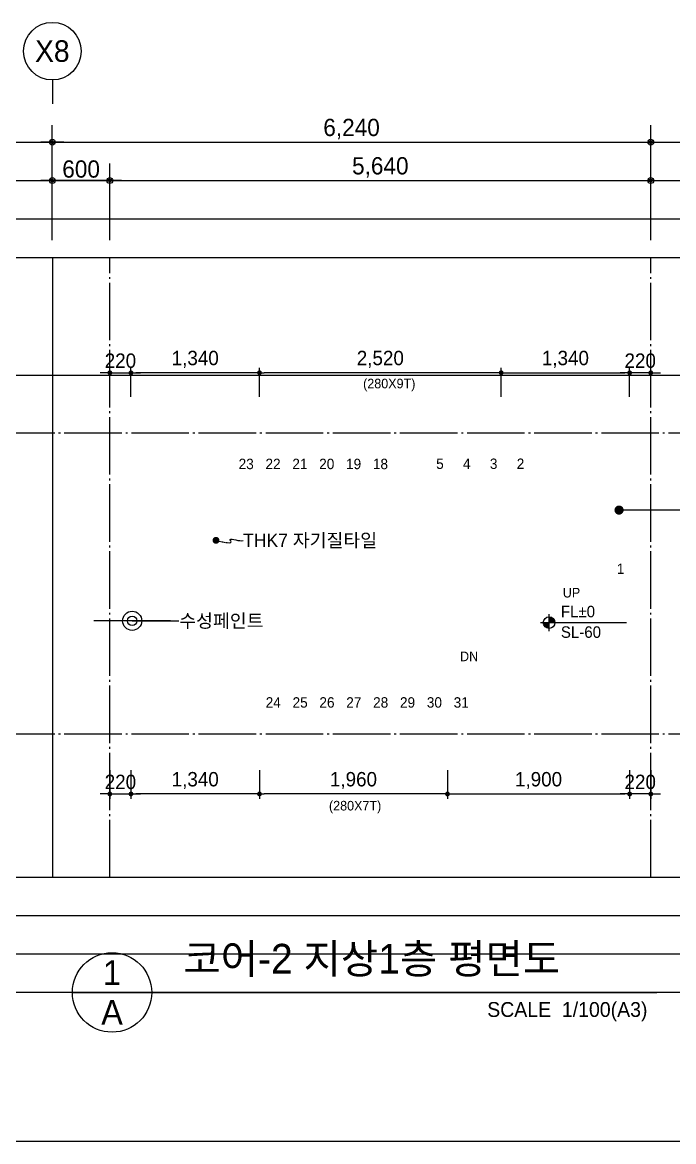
# Model space of a CAD drawing. Header units: millimetres. Extents: x 252711992 to 505989238, y 504776675 to 1009617600.
# Drawn here: x 252969917 to 252976707, y 504818337 to 504830007 of the extents above; entities that cross this region are included whole.
import ezdxf
from ezdxf.enums import TextEntityAlignment as Align
from ezdxf.xclip import XClip

# ---------------------------------------------------------------- set-up
doc = ezdxf.new("R2010")
doc.units = ezdxf.units.MM
doc.header["$XCLIPFRAME"] = 0
doc.linetypes.add('CEN', pattern=[35, 30, -2, 1, -2])
for name, color, linetype in [('$ZCDB_AUDIT_GENERATED_600D18', 7, 'Continuous'), ('0KD DIM', 7, 'Continuous'), ('4A.TEC CEN', 1, 'CEN'), ('4A.TEC TEXT', 7, 'Continuous'), ('4A.TEC TEXT 1', 3, 'Continuous'), ('4A.TEC TEXT 2', 3, 'Continuous'), ('4A.TEC 심볼', 7, 'Continuous'), ('CEN', 1, 'CEN'), ('LEV', 7, 'Continuous'), ('TEXT', 7, 'Continuous'), ('㈜SE&C TEXT', 7, 'Continuous')]:
    doc.layers.add(name, color=color, linetype=linetype)
doc.layers.add('DEFPOINT', color=135, linetype='Continuous', plot=False)
doc.styles.add('GHS', font='malgun.ttf')
doc.styles.add('나눔고딕', font='')
doc.styles.add('돋움', font='')
doc.styles.add('돋음체', font='')
doc.styles.add('울릉도L', font='')
doc.styles.get('나눔고딕').set_extended_font_data('Dotum')
doc.styles.get('돋움').set_extended_font_data('Dotum')
doc.styles.get('돋음체').set_extended_font_data('Dotum')
doc.styles.get('울릉도L').set_extended_font_data('Dotum')
doc.dimstyles.new('DIM_600(외부치수)', dxfattribs={"dimscale": 400, "dimtxt": 3.3, "dimasz": 1, "dimexe": 2, "dimexo": 2, "dimgap": 1, "dimtad": 1, "dimdec": 0, "dimdsep": 46, "dimlunit": 6, "dimtxsty": '나눔고딕', "dimblk1": 'DIMDOT', "dimblk2": 'DIMDOT', "dimsah": 1, "dimcen": 2.5, "dimdle": 1.5, "dimclrd": 8, "dimclre": 8, "dimclrt": 3, "dimadec": 0, "dimazin": 0, "dimtfac": 1, "dimtdec": 0, "dimtix": 1, "dimtmove": 2, "dimatfit": 3, "dimldrblk": 'DIMDOT', "dimfxl": 1, "dimtvp": 1, "dimtolj": 1, "dimtzin": 0, "dimarcsym": 0})
doc.dimstyles.new('DIM_80(외부치수)', dxfattribs={"dimscale": 40, "dimtxt": 3.3, "dimasz": 1, "dimexe": 2, "dimexo": 2, "dimgap": 1, "dimtad": 1, "dimdec": 0, "dimdsep": 46, "dimlunit": 6, "dimtxsty": '돋움', "dimblk1": 'DIMDOT', "dimblk2": 'DIMDOT', "dimsah": 1, "dimcen": 2.5, "dimdle": 1.5, "dimclrd": 1, "dimclre": 7, "dimclrt": 2, "dimadec": 0, "dimazin": 0, "dimtfac": 1, "dimtdec": 0, "dimtix": 1, "dimtmove": 2, "dimatfit": 3, "dimldrblk": 'DIMDOT', "dimfxl": 1, "dimtvp": 1, "dimtolj": 1, "dimtzin": 0, "dimarcsym": 0})
doc.dimstyles.new('KD DIM 1', dxfattribs={"dimscale": 50, "dimtxt": 3, "dimasz": 1, "dimexe": 1, "dimexo": 1, "dimgap": 1, "dimtad": 1, "dimdec": 0, "dimzin": 0, "dimdsep": 46, "dimlunit": 6, "dimtxsty": '돋음체', "dimblk": 'DOT', "dimcen": 3, "dimdle": 1, "dimclrd": 256, "dimclre": 256, "dimclrt": 3, "dimazin": 0, "dimtfac": 1, "dimtdec": 0, "dimtix": 1, "dimtmove": 2, "dimatfit": 3, "dimldrblk": 'OBLIQUE', "dimfxl": 1, "dimtvp": 0.8333, "dimtolj": 1, "dimtzin": 0, "dimarcsym": 0})

# ---------------------------------------------------------------- blocks, each defined once
blk = doc.blocks.new('DIMDOT')
at = {"color": 0}
blk.add_line((-2, 0), (2, 0), dxfattribs=at)
for radius in [0.5, 0.25]:
    blk.add_circle((0, 0), radius, dxfattribs=at)
blk = doc.blocks.new('*D207')
at = {"layer": '$ZCDB_AUDIT_GENERATED_600D18', "color": 8, "lineweight": -2, "transparency": 16777216}
for p, q in [((252970229, 504827737), (252970229, 504828937)), ((252976469, 504827737), (252976469, 504828937)), ((252970289, 504828757), (252976409, 504828757))]:
    blk.add_line(p, q, dxfattribs=at)
at = {"layer": 'Defpoints', "color": 0, "transparency": 16777216}
for p in [(252976469, 504828757), (252970229, 504827557), (252976469, 504827557, 0)]:
    blk.add_point(p, dxfattribs=at)
at = {"layer": '$ZCDB_AUDIT_GENERATED_600D18', "color": 8, "lineweight": -2, "transparency": 16777216, "xscale": 60, "yscale": 60, "zscale": 60, "rotation": 180}
blk.add_blockref('DIMDOT', (252970229, 504828757), dxfattribs=at)
at = {"layer": '$ZCDB_AUDIT_GENERATED_600D18', "color": 8, "lineweight": -2, "transparency": 16777216, "xscale": 60, "yscale": 60, "zscale": 60}
blk.add_blockref('DIMDOT', (252976469, 504828757), dxfattribs=at)
at = {"layer": '$ZCDB_AUDIT_GENERATED_600D18', "color": 3, "transparency": 16777216, "insert": (252973349, 504828895), "char_height": 180, "attachment_point": 5, "style": '나눔고딕'}
blk.add_mtext('\\A1;6,240', dxfattribs=at)
blk = doc.blocks.new('ccs122')
at = {"layer": '4A.TEC 심볼'}
blk.add_line((0, 8), (0, 3), dxfattribs=at)
blk.add_circle((0, 14), 6, dxfattribs=at)
at = {"layer": '4A.TEC TEXT 2', "color": 3, "style": 'GHS'}
blk.add_attdef('NO', text='', height=4.5, dxfattribs=at).set_placement((-0.01, 14.02), align=Align.MIDDLE_CENTER)
blk = doc.blocks.new('*D208')
at = {"layer": '$ZCDB_AUDIT_GENERATED_600D18', "color": 8, "lineweight": -2, "transparency": 16777216}
for p, q in [((252970229, 504827737, 0), (252970229, 504828537, 0)), ((252970829, 504827737, 0), (252970829, 504828537, 0)), ((252970769, 504828357, 0), (252970289, 504828357, 0))]:
    blk.add_line(p, q, dxfattribs=at)
at = {"layer": 'Defpoints', "color": 0, "transparency": 16777216}
for p in [(252970229, 504828357, 0), (252970229, 504827557, 5000), (252970829, 504827557, 0)]:
    blk.add_point(p, dxfattribs=at)
at = {"layer": '$ZCDB_AUDIT_GENERATED_600D18', "color": 8, "lineweight": -2, "transparency": 16777216, "xscale": 60, "yscale": 60, "zscale": 60, "rotation": 180}
blk.add_blockref('DIMDOT', (252970229, 504828357, 0), dxfattribs=at)
at = {"layer": '$ZCDB_AUDIT_GENERATED_600D18', "color": 8, "lineweight": -2, "transparency": 16777216, "xscale": 60, "yscale": 60, "zscale": 60}
blk.add_blockref('DIMDOT', (252970829, 504828357, 0), dxfattribs=at)
at = {"layer": '$ZCDB_AUDIT_GENERATED_600D18', "color": 3, "transparency": 16777216, "insert": (252970529, 504828477, 0), "char_height": 180, "attachment_point": 5, "style": '나눔고딕'}
blk.add_mtext('\\A1;600', dxfattribs=at)
blk = doc.blocks.new('dwgFD3B')
at = {"layer": '4A.TEC CEN', "color": 250, "ltscale": 500}
blk.add_line((49194.51, -103936.83, -3333.33), (358000, -103936.83, -3333.33), dxfattribs=at)
at = {"layer": '4A.TEC CEN', "color": 250, "ltscale": 500, "elevation": -3333.33}
blk.add_lwpolyline([(241807.63, -39163.16), (241807.63, -267000)], dxfattribs=at)
blk = doc.blocks.new('*D206')
at = {"layer": '$ZCDB_AUDIT_GENERATED_600D18', "color": 8, "lineweight": -2, "transparency": 16777216}
for p, q in [((252970829, 504827737, 0), (252970829, 504828537, 0)), ((252976469, 504827737, 0), (252976469, 504828537, 0)), ((252970889, 504828357, 0), (252976409, 504828357, 0))]:
    blk.add_line(p, q, dxfattribs=at)
at = {"layer": 'Defpoints', "color": 0, "transparency": 16777216}
for p in [(252976469, 504828357, 0), (252970829, 504827557, 0), (252976469, 504827557, 47000)]:
    blk.add_point(p, dxfattribs=at)
at = {"layer": '$ZCDB_AUDIT_GENERATED_600D18', "color": 8, "lineweight": -2, "transparency": 16777216, "xscale": 60, "yscale": 60, "zscale": 60, "rotation": 180}
blk.add_blockref('DIMDOT', (252970829, 504828357, 0), dxfattribs=at)
at = {"layer": '$ZCDB_AUDIT_GENERATED_600D18', "color": 8, "lineweight": -2, "transparency": 16777216, "xscale": 60, "yscale": 60, "zscale": 60}
blk.add_blockref('DIMDOT', (252976469, 504828357, 0), dxfattribs=at)
at = {"layer": '$ZCDB_AUDIT_GENERATED_600D18', "color": 3, "transparency": 16777216, "insert": (252973649, 504828495, 0), "char_height": 180, "attachment_point": 5, "style": '나눔고딕'}
blk.add_mtext('\\A1;5,640', dxfattribs=at)
blk = doc.blocks.new('_Dot')
at = {"color": 0, "linetype": 'ByBlock', "lineweight": -2}
blk.add_line((-0.5, 0), (-1, 0), dxfattribs=at)
at = {"color": 0, "linetype": 'ByBlock', "const_width": 0.5}
blk.add_lwpolyline([(-0.25, 0, 1), (0.25, 0, 1)], format="xyb", close=True, dxfattribs=at)
blk = doc.blocks.new('*D710')
at = {"layer": '0KD DIM', "lineweight": -2, "transparency": 16777216}
for p, q in [((252972389, 504826104), (252972389, 504826404)), ((252974909, 504826104), (252974909, 504826404)), ((252974859, 504826354), (252972439, 504826354))]:
    blk.add_line(p, q, dxfattribs=at)
at = {"layer": 'Defpoints', "color": 0, "transparency": 16777216}
for p in [(252972389, 504826354), (252972389, 504826054, 0), (252974909, 504826054)]:
    blk.add_point(p, dxfattribs=at)
at = {"layer": '0KD DIM', "lineweight": -2, "transparency": 16777216, "xscale": 50, "yscale": 50, "zscale": 50, "rotation": 180}
blk.add_blockref('_Dot', (252972389, 504826354), dxfattribs=at)
at = {"layer": '0KD DIM', "lineweight": -2, "transparency": 16777216, "xscale": 50, "yscale": 50, "zscale": 50}
blk.add_blockref('_Dot', (252974909, 504826354), dxfattribs=at)
at = {"layer": '0KD DIM', "color": 3, "transparency": 16777216, "insert": (252973649, 504826494), "char_height": 150, "attachment_point": 5, "style": '돋음체'}
blk.add_mtext('\\A1;2,520', dxfattribs=at)
blk = doc.blocks.new('_OBLIQUE')
at = {"color": 0, "linetype": 'ByBlock'}
blk.add_line((-0.5, -0.5), (0.5, 0.5), dxfattribs=at)
blk = doc.blocks.new('*D711')
at = {"layer": '0KD DIM', "lineweight": -2, "transparency": 16777216}
for p, q in [((252974909, 504826104), (252974909, 504826404)), ((252976249, 504826104), (252976249, 504826404)), ((252974959, 504826354), (252976199, 504826354))]:
    blk.add_line(p, q, dxfattribs=at)
at = {"layer": 'Defpoints', "color": 0, "transparency": 16777216}
for p in [(252976249, 504826354), (252974909, 504826054), (252976249, 504826054)]:
    blk.add_point(p, dxfattribs=at)
at = {"layer": '0KD DIM', "lineweight": -2, "transparency": 16777216, "xscale": 50, "yscale": 50, "zscale": 50, "rotation": 180}
blk.add_blockref('_Dot', (252974909, 504826354), dxfattribs=at)
at = {"layer": '0KD DIM', "lineweight": -2, "transparency": 16777216, "xscale": 50, "yscale": 50, "zscale": 50}
blk.add_blockref('_Dot', (252976249, 504826354), dxfattribs=at)
at = {"layer": '0KD DIM', "color": 3, "transparency": 16777216, "insert": (252975579, 504826494), "char_height": 150, "attachment_point": 5, "style": '돋음체'}
blk.add_mtext('\\A1;1,340', dxfattribs=at)
blk = doc.blocks.new('*D712')
at = {"layer": '0KD DIM', "lineweight": -2, "transparency": 16777216}
for p, q in [((252971049, 504826104), (252971049, 504826404)), ((252972389, 504826104), (252972389, 504826404)), ((252972339, 504826354), (252971099, 504826354))]:
    blk.add_line(p, q, dxfattribs=at)
at = {"layer": 'Defpoints', "color": 0, "transparency": 16777216}
for p in [(252971049, 504826354), (252971049, 504826054), (252972389, 504826054)]:
    blk.add_point(p, dxfattribs=at)
at = {"layer": '0KD DIM', "lineweight": -2, "transparency": 16777216, "xscale": 50, "yscale": 50, "zscale": 50, "rotation": 180}
blk.add_blockref('_Dot', (252971049, 504826354), dxfattribs=at)
at = {"layer": '0KD DIM', "lineweight": -2, "transparency": 16777216, "xscale": 50, "yscale": 50, "zscale": 50}
blk.add_blockref('_Dot', (252972389, 504826354), dxfattribs=at)
at = {"layer": '0KD DIM', "color": 3, "transparency": 16777216, "insert": (252971719, 504826494), "char_height": 150, "attachment_point": 5, "style": '돋음체'}
blk.add_mtext('\\A1;1,340', dxfattribs=at)
blk = doc.blocks.new('*D713')
at = {"layer": '0KD DIM', "lineweight": -2, "transparency": 16777216}
for p, q in [((252976249, 504826104), (252976249, 504826404)), ((252976469, 504826104), (252976469, 504826404)), ((252976199, 504826354), (252976149, 504826354)), ((252976469, 504826354), (252976249, 504826354)), ((252976519, 504826354), (252976569, 504826354))]:
    blk.add_line(p, q, dxfattribs=at)
at = {"layer": 'Defpoints', "color": 0, "transparency": 16777216}
for p in [(252976249, 504826354), (252976249, 504826054), (252976469, 504826054)]:
    blk.add_point(p, dxfattribs=at)
at = {"layer": '0KD DIM', "lineweight": -2, "transparency": 16777216, "xscale": 50, "yscale": 50, "zscale": 50}
blk.add_blockref('_Dot', (252976249, 504826354), dxfattribs=at)
at = {"layer": '0KD DIM', "lineweight": -2, "transparency": 16777216, "xscale": 50, "yscale": 50, "zscale": 50, "rotation": 180}
blk.add_blockref('_Dot', (252976469, 504826354), dxfattribs=at)
at = {"layer": '0KD DIM', "color": 3, "transparency": 16777216, "insert": (252976359, 504826479), "char_height": 150, "attachment_point": 5, "style": '돋음체'}
blk.add_mtext('\\A1;220', dxfattribs=at)
blk = doc.blocks.new('A$C3A5201BD')
at = {"layer": 'LEV'}
h = blk.add_hatch(color=256, dxfattribs=at)
h.paths.add_polyline_path([(200, 200), (335, 200, 0.414214), (200, 335)])
h.paths.add_polyline_path([(200, 65), (200, 200), (65, 200, 0.414214)])
at = {"layer": 'LEV', "color": 7}
for p, q in [((200, 0), (200, 400)), ((0, 200), (2007, 200)), ((0, 200), (400, 200))]:
    blk.add_line(p, q, dxfattribs=at)
blk.add_circle((200, 200), 135, dxfattribs=at)
blk = doc.blocks.new('A$C12ed4f0f')
at = {"layer": 'CEN'}
blk.add_lwpolyline([(36, 118), (107, 101), (153, 94), (180, 93), (192, 98), (193, 105), (189, 114), (185, 122), (184, 128), (191, 130), (204, 129), (222, 126), (243, 122), (265, 118), (286, 115), (304, 114), (318, 118)], dxfattribs=at)
at = {"layer": '㈜SE&C TEXT', "color": 1, "const_width": 35.9}
blk.add_lwpolyline([(18, 118, -1), (54, 118, -1)], format="xyb", close=True, dxfattribs=at)
at = {"layer": '4A.TEC TEXT', "style": '돋움'}
blk.add_text('THK7 자기질타일', height=140, dxfattribs=at).set_placement((318, 118), align=Align.MIDDLE_LEFT)
blk = doc.blocks.new('*D714')
at = {"layer": '0KD DIM', "lineweight": -2, "transparency": 16777216}
for p, q in [((252970829, 504826104), (252970829, 504826404)), ((252971049, 504826104), (252971049, 504826404)), ((252970779, 504826354), (252970729, 504826354)), ((252970829, 504826354), (252971049, 504826354)), ((252971099, 504826354), (252971149, 504826354))]:
    blk.add_line(p, q, dxfattribs=at)
at = {"layer": 'Defpoints', "color": 0, "transparency": 16777216}
for p in [(252971049, 504826354), (252970829, 504826054), (252971049, 504826054)]:
    blk.add_point(p, dxfattribs=at)
at = {"layer": '0KD DIM', "lineweight": -2, "transparency": 16777216, "xscale": 50, "yscale": 50, "zscale": 50}
blk.add_blockref('_Dot', (252970829, 504826354), dxfattribs=at)
at = {"layer": '0KD DIM', "lineweight": -2, "transparency": 16777216, "xscale": 50, "yscale": 50, "zscale": 50, "rotation": 180}
blk.add_blockref('_Dot', (252971049, 504826354), dxfattribs=at)
at = {"layer": '0KD DIM', "color": 3, "transparency": 16777216, "insert": (252970939, 504826479), "char_height": 150, "attachment_point": 5, "style": '돋음체'}
blk.add_mtext('\\A1;220', dxfattribs=at)
blk = doc.blocks.new('*D715')
at = {"layer": '0KD DIM', "lineweight": -2, "transparency": 16777216}
for p, q in [((252972389, 504822212), (252972389, 504821912)), ((252974349, 504822212), (252974349, 504821912)), ((252974299, 504821962), (252972439, 504821962))]:
    blk.add_line(p, q, dxfattribs=at)
at = {"layer": 'Defpoints', "color": 0, "transparency": 16777216}
for p in [(252972389, 504822262, 0), (252974349, 504822262), (252972389, 504821962)]:
    blk.add_point(p, dxfattribs=at)
at = {"layer": '0KD DIM', "lineweight": -2, "transparency": 16777216, "xscale": 50, "yscale": 50, "zscale": 50, "rotation": 180}
blk.add_blockref('_Dot', (252972389, 504821962), dxfattribs=at)
at = {"layer": '0KD DIM', "lineweight": -2, "transparency": 16777216, "xscale": 50, "yscale": 50, "zscale": 50}
blk.add_blockref('_Dot', (252974349, 504821962), dxfattribs=at)
at = {"layer": '0KD DIM', "color": 3, "transparency": 16777216, "insert": (252973369, 504822102), "char_height": 150, "attachment_point": 5, "style": '돋음체'}
blk.add_mtext('\\A1;1,960', dxfattribs=at)
blk = doc.blocks.new('*D716')
at = {"layer": '0KD DIM', "lineweight": -2, "transparency": 16777216}
for p, q in [((252974349, 504822212), (252974349, 504821912)), ((252976249, 504822212), (252976249, 504821912)), ((252974399, 504821962), (252976199, 504821962))]:
    blk.add_line(p, q, dxfattribs=at)
at = {"layer": 'Defpoints', "color": 0, "transparency": 16777216}
for p in [(252974349, 504822262), (252976249, 504822262), (252976249, 504821962)]:
    blk.add_point(p, dxfattribs=at)
at = {"layer": '0KD DIM', "lineweight": -2, "transparency": 16777216, "xscale": 50, "yscale": 50, "zscale": 50, "rotation": 180}
blk.add_blockref('_Dot', (252974349, 504821962), dxfattribs=at)
at = {"layer": '0KD DIM', "lineweight": -2, "transparency": 16777216, "xscale": 50, "yscale": 50, "zscale": 50}
blk.add_blockref('_Dot', (252976249, 504821962), dxfattribs=at)
at = {"layer": '0KD DIM', "color": 3, "transparency": 16777216, "insert": (252975299, 504822102), "char_height": 150, "attachment_point": 5, "style": '돋음체'}
blk.add_mtext('\\A1;1,900', dxfattribs=at)
blk = doc.blocks.new('*D717')
at = {"layer": '0KD DIM', "lineweight": -2, "transparency": 16777216}
for p, q in [((252971049, 504822212), (252971049, 504821912)), ((252972389, 504822212), (252972389, 504821912)), ((252972339, 504821962), (252971099, 504821962))]:
    blk.add_line(p, q, dxfattribs=at)
at = {"layer": 'Defpoints', "color": 0, "transparency": 16777216}
for p in [(252971049, 504822262), (252972389, 504822262), (252971049, 504821962)]:
    blk.add_point(p, dxfattribs=at)
at = {"layer": '0KD DIM', "lineweight": -2, "transparency": 16777216, "xscale": 50, "yscale": 50, "zscale": 50, "rotation": 180}
blk.add_blockref('_Dot', (252971049, 504821962), dxfattribs=at)
at = {"layer": '0KD DIM', "lineweight": -2, "transparency": 16777216, "xscale": 50, "yscale": 50, "zscale": 50}
blk.add_blockref('_Dot', (252972389, 504821962), dxfattribs=at)
at = {"layer": '0KD DIM', "color": 3, "transparency": 16777216, "insert": (252971719, 504822102), "char_height": 150, "attachment_point": 5, "style": '돋음체'}
blk.add_mtext('\\A1;1,340', dxfattribs=at)
blk = doc.blocks.new('*D718')
at = {"layer": '0KD DIM', "lineweight": -2, "transparency": 16777216}
for p, q in [((252976249, 504822212), (252976249, 504821912)), ((252976469, 504822212), (252976469, 504821912)), ((252976199, 504821962), (252976149, 504821962)), ((252976469, 504821962), (252976249, 504821962)), ((252976519, 504821962), (252976569, 504821962))]:
    blk.add_line(p, q, dxfattribs=at)
at = {"layer": 'Defpoints', "color": 0, "transparency": 16777216}
for p in [(252976249, 504822262), (252976469, 504822262), (252976249, 504821962)]:
    blk.add_point(p, dxfattribs=at)
at = {"layer": '0KD DIM', "lineweight": -2, "transparency": 16777216, "xscale": 50, "yscale": 50, "zscale": 50}
blk.add_blockref('_Dot', (252976249, 504821962), dxfattribs=at)
at = {"layer": '0KD DIM', "lineweight": -2, "transparency": 16777216, "xscale": 50, "yscale": 50, "zscale": 50, "rotation": 180}
blk.add_blockref('_Dot', (252976469, 504821962), dxfattribs=at)
at = {"layer": '0KD DIM', "color": 3, "transparency": 16777216, "insert": (252976359, 504822087), "char_height": 150, "attachment_point": 5, "style": '돋음체'}
blk.add_mtext('\\A1;220', dxfattribs=at)
blk = doc.blocks.new('*D719')
at = {"layer": '0KD DIM', "lineweight": -2, "transparency": 16777216}
for p, q in [((252970829, 504822212), (252970829, 504821912)), ((252971049, 504822212), (252971049, 504821912)), ((252970779, 504821962), (252970729, 504821962)), ((252970829, 504821962), (252971049, 504821962)), ((252971099, 504821962), (252971149, 504821962))]:
    blk.add_line(p, q, dxfattribs=at)
at = {"layer": 'Defpoints', "color": 0, "transparency": 16777216}
for p in [(252970829, 504822262), (252971049, 504822262), (252971049, 504821962)]:
    blk.add_point(p, dxfattribs=at)
at = {"layer": '0KD DIM', "lineweight": -2, "transparency": 16777216, "xscale": 50, "yscale": 50, "zscale": 50}
blk.add_blockref('_Dot', (252970829, 504821962), dxfattribs=at)
at = {"layer": '0KD DIM', "lineweight": -2, "transparency": 16777216, "xscale": 50, "yscale": 50, "zscale": 50, "rotation": 180}
blk.add_blockref('_Dot', (252971049, 504821962), dxfattribs=at)
at = {"layer": '0KD DIM', "color": 3, "transparency": 16777216, "insert": (252970939, 504822087), "char_height": 150, "attachment_point": 5, "style": '돋음체'}
blk.add_mtext('\\A1;220', dxfattribs=at)
blk = doc.blocks.new('A$C3bbbb777')
at = {"layer": '4A.TEC TEXT', "style": '돋움'}
blk.add_text('수성페인트', height=140, dxfattribs=at).set_placement((491, 110), align=Align.MIDDLE_LEFT)
at = {"layer": '㈜SE&C TEXT', "color": 1}
blk.add_leader([(0, 110, 0), (488, 110)], dimstyle='DIM_80(외부치수)', override={"dimasz": 5, "dimtad": 0}, dxfattribs=at)

msp = doc.modelspace()

# ---------------------------------------------------------------- linework, layer by layer
at = {"layer": '4A.TEC CEN', "ltscale": 20}
for p, q in [((252970829.24, 504821092.16), (252970829.24, 504827557.16)), ((252976469.24, 504821092.16), (252976469.24, 504827557.16)), ((252967554.04, 504825728.18), (252979329.04, 504825728.18)), ((252967554.04, 504822588.18), (252979329.04, 504822588.18))]:
    msp.add_line(p, q, dxfattribs=at)
at = {"layer": '4A.TEC 심볼'}
msp.add_line((252970437.72, 504819892.16, 3333.33), (252976531.71, 504819892.16, 3333.33), dxfattribs=at)
msp.add_circle((252970851.72, 504819892.16, 3333.33), 414, dxfattribs=at)
at = {"layer": 'DEFPOINT'}
msp.add_line((253000191.54, 504818337.29, 3333.33), (252963991.54, 504818337.29, 3333.33), dxfattribs=at)
at = {"layer": 'DEFPOINT', "elevation": 3333.33}
for points in [[(252966354.04, 504828757.16), (252980529.04, 504828757.16), (252980529.04, 504819892.16), (252966354.04, 504819892.16)], [(252966754.04, 504828357.16), (252980129.04, 504828357.16), (252980129.04, 504820292.16), (252966754.04, 504820292.16)], [(252967154.04, 504827957.16), (252979729.04, 504827957.16), (252979729.04, 504820692.16), (252967154.04, 504820692.16)], [(252967554.04, 504827557.16), (252979329.04, 504827557.16), (252979329.04, 504821092.16), (252967554.04, 504821092.16)]]:
    msp.add_lwpolyline(points, close=True, dxfattribs=at)
at = {"layer": 'TEXT'}
msp.add_line((252977559.09, 504824922.01), (252976138.6, 504824922.01), dxfattribs=at)
at = {"layer": 'TEXT', "const_width": 47.82}
msp.add_lwpolyline([(252976138.6, 504824945.92, -1), (252976138.6, 504824898.1, -1)], format="xyb", close=True, dxfattribs=at)

# ---------------------------------------------------------------- block references
ref = msp.add_blockref('dwgFD3B', (252728421.61, 504930265.01, -1666.22))
XClip(ref).set_block_clipping_path([(239132.4286797941, -109172.850899756), (250907.4286811948, -102707.850900948)])
for name, p in [('A$C12ed4f0f', (252971899.63, 504824488.66, 4999.55)), ('A$C3bbbb777', (252971061.73, 504823657.57, 4999.55))]:
    msp.add_blockref(name, p)
at = {"layer": '4A.TEC 심볼'}
ref = msp.add_blockref('ccs122', (252970229.24, 504829007.16, -4999.55), dxfattribs=dict(at, xscale=49.99999977496833, yscale=49.99999977496833, zscale=49.99999977496833))
ref.add_attrib('NO', 'X8', dxfattribs={"layer": '0', "color": 3, "height": 225, "style": '울릉도L'}).set_placement((252970228.93, 504829708.06, -4999.55), align=Align.MIDDLE_CENTER)
at = {"layer": 'LEV', "xscale": 0.4469841265468151, "yscale": 0.4469841265468151, "zscale": 0.4469841265468151}
msp.add_blockref('A$C3A5201BD', (252975319.54, 504823658.96), dxfattribs=at)

# ---------------------------------------------------------------- texts
at = {"layer": '0KD DIM', "color": 3, "style": '돋음체'}
for s, p in [('(280X9T)', (252973742.16, 504826241.7, -4999.55)), ('(280X7T)', (252973386.26, 504821840.01))]:
    msp.add_text(s, height=100, dxfattribs=at).set_placement(p, align=Align.MIDDLE_CENTER)
at = {"layer": '4A.TEC TEXT 1', "style": '돋음체'}
for s, p in [('UP', (252975551.77, 504824060.73, 4999.55)), ('DN', (252974480.43, 504823396.34, 4999.55))]:
    msp.add_text(s, height=100, dxfattribs=at).set_placement(p, align=Align.MIDDLE_LEFT)
at = {"layer": '4A.TEC TEXT 2', "color": 3, "style": '나눔고딕'}
msp.add_text('코어-2 지상1층 평면도', height=310.5, dxfattribs=at).set_placement((252971594.61, 504819995.66, 3333.33), align=Align.BOTTOM_LEFT)
for s, p in [('1', (252970851.72, 504820099.16, 3333.33)), ('A', (252970851.72, 504819685.16, 3333.33))]:
    msp.add_text(s, height=258.75, dxfattribs=at).set_placement(p, align=Align.MIDDLE)
msp.add_text('SCALE  1/100(A3)', height=155.25, dxfattribs=at).set_placement((252976434.51, 504819590.52, 3333.33), align=Align.BOTTOM_RIGHT)
at = {"layer": 'LEV', "style": '돋움'}
for s, p in [('FL%%P0', (252975531.67, 504823804.27)), ('SL-60', (252975531.67, 504823590.06))]:
    msp.add_text(s, height=120, dxfattribs=at).set_placement(p)
at = {"layer": 'TEXT', "style": '나눔고딕'}
for s, height, p in [('23', 108.675, (252972329.47, 504825316.2, -4999.55)), ('22', 108.675, (252972609.47, 504825316.2, -4999.55)), ('21', 108.675, (252972889.47, 504825316.2, -4999.55)), ('20', 108.675, (252973169.47, 504825316.2, -4999.55)), ('19', 108.675, (252973449.47, 504825316.2, -4999.55)), ('18', 108.675, (252973729.47, 504825316.2, -4999.55)), ('5', 108.68, (252974310.27, 504825318.23, -4999.55)), ('4', 108.68, (252974590.27, 504825318.23, -4999.55)), ('3', 108.68, (252974870.27, 504825318.23, -4999.55)), ('2', 108.68, (252975150.27, 504825318.23, -4999.55)), ('1', 108.68, (252976194.43, 504824223.7, -4999.55)), ('24', 108.675, (252972611.83, 504822829.68, -4999.55)), ('25', 108.675, (252972891.83, 504822829.68, -4999.55)), ('26', 108.675, (252973171.83, 504822829.68, -4999.55)), ('27', 108.675, (252973451.83, 504822829.68, -4999.55)), ('28', 108.675, (252973731.83, 504822829.68, -4999.55)), ('29', 108.675, (252974011.83, 504822829.68, -4999.55)), ('30', 108.675, (252974291.83, 504822829.68, -4999.55)), ('31', 108.675, (252974571.83, 504822829.68, -4999.55))]:
    msp.add_text(s, height=height, dxfattribs=at).set_placement(p, align=Align.BOTTOM_RIGHT)

# ---------------------------------------------------------------- dimensions: what is measured, and where the dimension line sits
at = {"layer": '$ZCDB_AUDIT_GENERATED_600D18'}
dim = msp.add_linear_dim(base=(252976469.24, 504828757.16), p1=(252970229.24, 504827557.16), p2=(252976469.24, 504827557.16, 0), dimstyle='DIM_600(외부치수)', override={"dimscale": 300, "dimtxt": 0.6, "dimasz": 0.2, "dimexe": 0.6, "dimexo": 0.6, "dimgap": 0.1, "dimdec": 1, "dimblk1": 'DIMDOT', "dimblk2": 'DIMDOT', "dimdle": 0.5}, dxfattribs=at)
dim.commit()
dim.dimension.update_dxf_attribs({"geometry": '*D207', "text_midpoint": (252973349.24, 504828894.62)})
for base, p2, angle, picture, middle in [((252976469.24, 504828357.16, 0), (252976469.24, 504827557.16, 47000), 0, '*D206', (252973649.24, 504828494.62, 0)), ((252970229.24, 504828357.16, 0), (252970229.24, 504827557.16, 4999.99), 180, '*D208', (252970529.24, 504828477.28, 0))]:
    dim = msp.add_linear_dim(base=base, p1=(252970829.24, 504827557.16, 0), p2=p2, angle=angle, dimstyle='DIM_600(외부치수)', override={"dimscale": 300, "dimtxt": 0.6, "dimasz": 0.2, "dimexe": 0.6, "dimexo": 0.6, "dimgap": 0.1, "dimdec": 1, "dimblk1": 'DIMDOT', "dimblk2": 'DIMDOT', "dimdle": 0.5}, dxfattribs=at)
    dim.commit()
    dim.dimension.update_dxf_attribs({"geometry": picture, "text_midpoint": middle})
at = {"layer": '0KD DIM'}
for base, p1, p2, picture, middle in [((252971049.24, 504826354.18), (252970829.24, 504826054.18), (252971049.24, 504826054.18), '*D714', (252970939.24, 504826479.28)), ((252976249.24, 504826354.18), (252974909.24, 504826054.18), (252976249.24, 504826054.18), '*D711', (252975579.24, 504826493.73)), ((252971049.24, 504821962.18), (252970829.24, 504822262.18), (252971049.24, 504822262.18), '*D719', (252970939.24, 504822087.28)), ((252976249.24, 504821962.18), (252974349.24, 504822262.18), (252976249.24, 504822262.18), '*D716', (252975299.24, 504822101.73))]:
    dim = msp.add_linear_dim(base=base, p1=p1, p2=p2, dimstyle='KD DIM 1', dxfattribs=at)
    dim.commit()
    dim.dimension.update_dxf_attribs({"geometry": picture, "text_midpoint": middle})
for base, p1, p2, picture, middle in [((252971049.24, 504826354.18), (252972389.24, 504826054.18), (252971049.24, 504826054.18), '*D712', (252971719.24, 504826493.73)), ((252972389.24, 504826354.18), (252974909.24, 504826054.18), (252972389.24, 504826054.18, 0), '*D710', (252973649.24, 504826493.73)), ((252976249.24, 504826354.18), (252976469.24, 504826054.18), (252976249.24, 504826054.18), '*D713', (252976359.24, 504826479.28)), ((252971049.24, 504821962.18), (252972389.24, 504822262.18), (252971049.24, 504822262.18), '*D717', (252971719.24, 504822101.73)), ((252972389.24, 504821962.18), (252974349.24, 504822262.18), (252972389.24, 504822262.18, 0), '*D715', (252973369.24, 504822101.73)), ((252976249.24, 504821962.18), (252976469.24, 504822262.18), (252976249.24, 504822262.18), '*D718', (252976359.24, 504822087.28))]:
    dim = msp.add_linear_dim(base=base, p1=p1, p2=p2, angle=180, dimstyle='KD DIM 1', dxfattribs=at)
    dim.commit()
    dim.dimension.update_dxf_attribs({"geometry": picture, "text_midpoint": middle})

doc.saveas('drawing.dxf')
